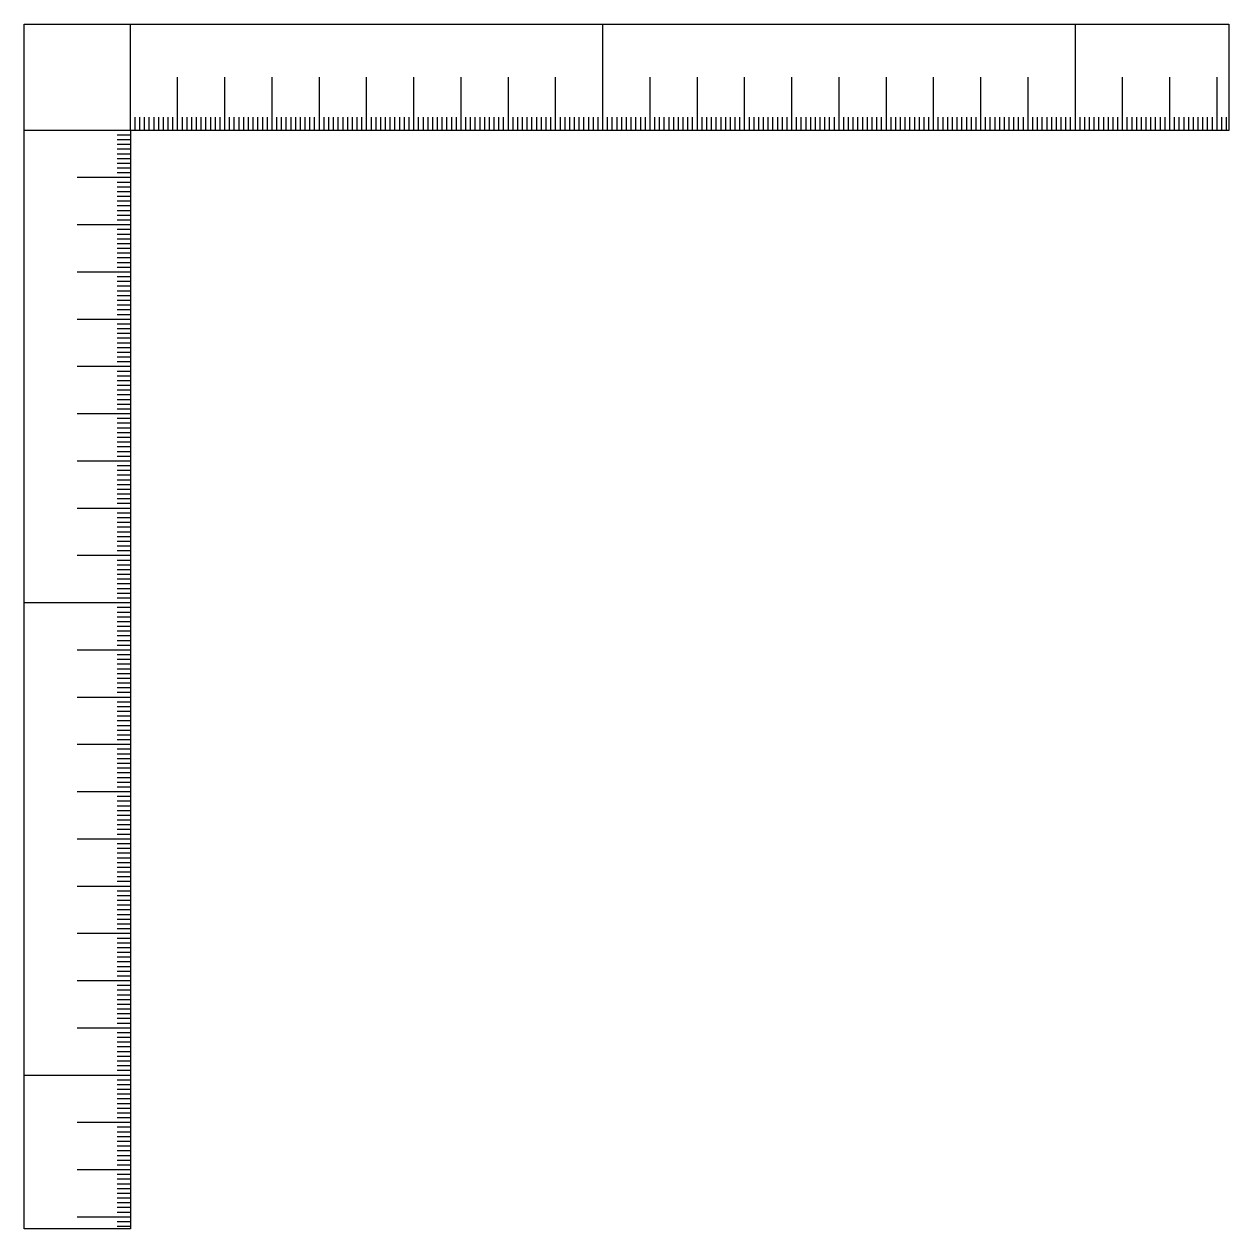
# Model space of a CAD drawing. Header units: millimetres. Extents: x 38046 to 69892, y 8139 to 15731.
# Drawn here: x 40917.7 to 41257.7, y 13550.1 to 13890.1 of the extents above; entities that cross this region are included whole.
import ezdxf

# ---------------------------------------------------------------- set-up
doc = ezdxf.new("R2010")
doc.units = ezdxf.units.MM
doc.header["$LTSCALE"] = 1000
doc.header["$MEASUREMENT"] = 0
doc.layers.get('0').update_dxf_attribs({"color": 3})
doc.layers.add('图层1', color=1, linetype='Continuous')
doc.layers.add('图层3', color=253, linetype='Continuous')

msp = doc.modelspace()

# ---------------------------------------------------------------- linework, layer by layer
for p, q in [((41081.06, 13860.09), (41081.06, 13890.09)), ((41214.4, 13860.09), (41214.4, 13890.09)), ((40947.73, 13726.76), (40917.73, 13726.76)), ((40947.73, 13593.43), (40917.73, 13593.43))]:
    msp.add_line(p, q)
for points in [[(40947.73, 13860.09), (40947.73, 13890.09)], [(41081.06, 13860.09), (41081.06, 13890.09)], [(41214.4, 13860.09), (41214.4, 13890.09)], [(40961.06, 13860.09), (40961.06, 13875.09)], [(40974.4, 13860.09), (40974.4, 13875.09)], [(40987.73, 13860.09), (40987.73, 13875.09)], [(41001.06, 13860.09), (41001.06, 13875.09)], [(41014.4, 13860.09), (41014.4, 13875.09)], [(41027.73, 13860.09), (41027.73, 13875.09)], [(41041.06, 13860.09), (41041.06, 13875.09)], [(41054.4, 13860.09), (41054.4, 13875.09)], [(41067.73, 13860.09), (41067.73, 13875.09)], [(41094.4, 13860.09), (41094.4, 13875.09)], [(41107.73, 13860.09), (41107.73, 13875.09)], [(41121.06, 13860.09), (41121.06, 13875.09)], [(41134.4, 13860.09), (41134.4, 13875.09)], [(41147.73, 13860.09), (41147.73, 13875.09)], [(41161.06, 13860.09), (41161.06, 13875.09)], [(41174.4, 13860.09), (41174.4, 13875.09)], [(41187.73, 13860.09), (41187.73, 13875.09)], [(41201.06, 13860.09), (41201.06, 13875.09)], [(41227.73, 13860.09), (41227.73, 13875.09)], [(41241.06, 13860.09), (41241.06, 13875.09)], [(41254.4, 13860.09), (41254.4, 13875.09)], [(40947.73, 13860.09), (40917.73, 13860.09)], [(40947.73, 13846.76), (40932.73, 13846.76)], [(40947.73, 13833.43), (40932.73, 13833.43)], [(40947.73, 13820.09), (40932.73, 13820.09)], [(40947.73, 13806.76), (40932.73, 13806.76)], [(40947.73, 13793.43), (40932.73, 13793.43)], [(40947.73, 13780.09), (40932.73, 13780.09)], [(40947.73, 13766.76), (40932.73, 13766.76)], [(40947.73, 13753.43), (40932.73, 13753.43)], [(40947.73, 13740.09), (40932.73, 13740.09)], [(40947.73, 13726.76), (40917.73, 13726.76)], [(40947.73, 13713.43), (40932.73, 13713.43)], [(40947.73, 13700.09), (40932.73, 13700.09)], [(40947.73, 13686.76), (40932.73, 13686.76)], [(40947.73, 13673.43), (40932.73, 13673.43)], [(40947.73, 13660.09), (40932.73, 13660.09)], [(40947.73, 13646.76), (40932.73, 13646.76)], [(40947.73, 13633.43), (40932.73, 13633.43)], [(40947.73, 13620.09), (40932.73, 13620.09)], [(40947.73, 13606.76), (40932.73, 13606.76)], [(40947.73, 13593.43), (40917.73, 13593.43)], [(40947.73, 13580.09), (40932.73, 13580.09)], [(40947.73, 13566.76), (40932.73, 13566.76)], [(40947.73, 13553.43), (40932.73, 13553.43)]]:
    msp.add_lwpolyline(points)
at = {"layer": '图层1'}
msp.add_lwpolyline([(40947.73, 13860.09), (40947.73, 13550.09), (40917.73, 13550.09), (40917.73, 13890.09), (41257.73, 13890.09), (41257.73, 13860.09), (40947.73, 13860.09)], dxfattribs=at)
at = {"layer": '图层3'}
for points in [[(40949.06, 13860.09), (40949.06, 13863.84)], [(40950.4, 13860.09), (40950.4, 13863.84)], [(40951.73, 13860.09), (40951.73, 13863.84)], [(40953.06, 13860.09), (40953.06, 13863.84)], [(40954.4, 13860.09), (40954.4, 13863.84)], [(40955.73, 13860.09), (40955.73, 13863.84)], [(40957.06, 13860.09), (40957.06, 13863.84)], [(40958.4, 13860.09), (40958.4, 13863.84)], [(40959.73, 13860.09), (40959.73, 13863.84)], [(40962.4, 13860.09), (40962.4, 13863.84)], [(40963.73, 13860.09), (40963.73, 13863.84)], [(40965.06, 13860.09), (40965.06, 13863.84)], [(40966.4, 13860.09), (40966.4, 13863.84)], [(40967.73, 13860.09), (40967.73, 13863.84)], [(40969.06, 13860.09), (40969.06, 13863.84)], [(40970.4, 13860.09), (40970.4, 13863.84)], [(40971.73, 13860.09), (40971.73, 13863.84)], [(40973.06, 13860.09), (40973.06, 13863.84)], [(40975.73, 13860.09), (40975.73, 13863.84)], [(40977.06, 13860.09), (40977.06, 13863.84)], [(40978.4, 13860.09), (40978.4, 13863.84)], [(40979.73, 13860.09), (40979.73, 13863.84)], [(40981.06, 13860.09), (40981.06, 13863.84)], [(40982.4, 13860.09), (40982.4, 13863.84)], [(40983.73, 13860.09), (40983.73, 13863.84)], [(40985.06, 13860.09), (40985.06, 13863.84)], [(40986.4, 13860.09), (40986.4, 13863.84)], [(40989.06, 13860.09), (40989.06, 13863.84)], [(40990.4, 13860.09), (40990.4, 13863.84)], [(40991.73, 13860.09), (40991.73, 13863.84)], [(40993.06, 13860.09), (40993.06, 13863.84)], [(40994.4, 13860.09), (40994.4, 13863.84)], [(40995.73, 13860.09), (40995.73, 13863.84)], [(40997.06, 13860.09), (40997.06, 13863.84)], [(40998.4, 13860.09), (40998.4, 13863.84)], [(40999.73, 13860.09), (40999.73, 13863.84)], [(41002.4, 13860.09), (41002.4, 13863.84)], [(41003.73, 13860.09), (41003.73, 13863.84)], [(41005.06, 13860.09), (41005.06, 13863.84)], [(41006.4, 13860.09), (41006.4, 13863.84)], [(41007.73, 13860.09), (41007.73, 13863.84)], [(41009.06, 13860.09), (41009.06, 13863.84)], [(41010.4, 13860.09), (41010.4, 13863.84)], [(41011.73, 13860.09), (41011.73, 13863.84)], [(41013.06, 13860.09), (41013.06, 13863.84)], [(41015.73, 13860.09), (41015.73, 13863.84)], [(41017.06, 13860.09), (41017.06, 13863.84)], [(41018.4, 13860.09), (41018.4, 13863.84)], [(41019.73, 13860.09), (41019.73, 13863.84)], [(41021.06, 13860.09), (41021.06, 13863.84)], [(41022.4, 13860.09), (41022.4, 13863.84)], [(41023.73, 13860.09), (41023.73, 13863.84)], [(41025.06, 13860.09), (41025.06, 13863.84)], [(41026.4, 13860.09), (41026.4, 13863.84)], [(41029.06, 13860.09), (41029.06, 13863.84)], [(41030.4, 13860.09), (41030.4, 13863.84)], [(41031.73, 13860.09), (41031.73, 13863.84)], [(41033.06, 13860.09), (41033.06, 13863.84)], [(41034.4, 13860.09), (41034.4, 13863.84)], [(41035.73, 13860.09), (41035.73, 13863.84)], [(41037.06, 13860.09), (41037.06, 13863.84)], [(41038.4, 13860.09), (41038.4, 13863.84)], [(41039.73, 13860.09), (41039.73, 13863.84)], [(41042.4, 13860.09), (41042.4, 13863.84)], [(41043.73, 13860.09), (41043.73, 13863.84)], [(41045.06, 13860.09), (41045.06, 13863.84)], [(41046.4, 13860.09), (41046.4, 13863.84)], [(41047.73, 13860.09), (41047.73, 13863.84)], [(41049.06, 13860.09), (41049.06, 13863.84)], [(41050.4, 13860.09), (41050.4, 13863.84)], [(41051.73, 13860.09), (41051.73, 13863.84)], [(41053.06, 13860.09), (41053.06, 13863.84)], [(41055.73, 13860.09), (41055.73, 13863.84)], [(41057.06, 13860.09), (41057.06, 13863.84)], [(41058.4, 13860.09), (41058.4, 13863.84)], [(41059.73, 13860.09), (41059.73, 13863.84)], [(41061.06, 13860.09), (41061.06, 13863.84)], [(41062.4, 13860.09), (41062.4, 13863.84)], [(41063.73, 13860.09), (41063.73, 13863.84)], [(41065.06, 13860.09), (41065.06, 13863.84)], [(41066.4, 13860.09), (41066.4, 13863.84)], [(41069.06, 13860.09), (41069.06, 13863.84)], [(41070.4, 13860.09), (41070.4, 13863.84)], [(41071.73, 13860.09), (41071.73, 13863.84)], [(41073.06, 13860.09), (41073.06, 13863.84)], [(41074.4, 13860.09), (41074.4, 13863.84)], [(41075.73, 13860.09), (41075.73, 13863.84)], [(41077.06, 13860.09), (41077.06, 13863.84)], [(41078.4, 13860.09), (41078.4, 13863.84)], [(41079.73, 13860.09), (41079.73, 13863.84)], [(41082.4, 13860.09), (41082.4, 13863.84)], [(41083.73, 13860.09), (41083.73, 13863.84)], [(41085.06, 13860.09), (41085.06, 13863.84)], [(41086.4, 13860.09), (41086.4, 13863.84)], [(41087.73, 13860.09), (41087.73, 13863.84)], [(41089.06, 13860.09), (41089.06, 13863.84)], [(41090.4, 13860.09), (41090.4, 13863.84)], [(41091.73, 13860.09), (41091.73, 13863.84)], [(41093.06, 13860.09), (41093.06, 13863.84)], [(41095.73, 13860.09), (41095.73, 13863.84)], [(41097.06, 13860.09), (41097.06, 13863.84)], [(41098.4, 13860.09), (41098.4, 13863.84)], [(41099.73, 13860.09), (41099.73, 13863.84)], [(41101.06, 13860.09), (41101.06, 13863.84)], [(41102.4, 13860.09), (41102.4, 13863.84)], [(41103.73, 13860.09), (41103.73, 13863.84)], [(41105.06, 13860.09), (41105.06, 13863.84)], [(41106.4, 13860.09), (41106.4, 13863.84)], [(41109.06, 13860.09), (41109.06, 13863.84)], [(41110.4, 13860.09), (41110.4, 13863.84)], [(41111.73, 13860.09), (41111.73, 13863.84)], [(41113.06, 13860.09), (41113.06, 13863.84)], [(41114.4, 13860.09), (41114.4, 13863.84)], [(41115.73, 13860.09), (41115.73, 13863.84)], [(41117.06, 13860.09), (41117.06, 13863.84)], [(41118.4, 13860.09), (41118.4, 13863.84)], [(41119.73, 13860.09), (41119.73, 13863.84)], [(41122.4, 13860.09), (41122.4, 13863.84)], [(41123.73, 13860.09), (41123.73, 13863.84)], [(41125.06, 13860.09), (41125.06, 13863.84)], [(41126.4, 13860.09), (41126.4, 13863.84)], [(41127.73, 13860.09), (41127.73, 13863.84)], [(41129.06, 13860.09), (41129.06, 13863.84)], [(41130.4, 13860.09), (41130.4, 13863.84)], [(41131.73, 13860.09), (41131.73, 13863.84)], [(41133.06, 13860.09), (41133.06, 13863.84)], [(41135.73, 13860.09), (41135.73, 13863.84)], [(41137.06, 13860.09), (41137.06, 13863.84)], [(41138.4, 13860.09), (41138.4, 13863.84)], [(41139.73, 13860.09), (41139.73, 13863.84)], [(41141.06, 13860.09), (41141.06, 13863.84)], [(41142.4, 13860.09), (41142.4, 13863.84)], [(41143.73, 13860.09), (41143.73, 13863.84)], [(41145.06, 13860.09), (41145.06, 13863.84)], [(41146.4, 13860.09), (41146.4, 13863.84)], [(41149.06, 13860.09), (41149.06, 13863.84)], [(41150.4, 13860.09), (41150.4, 13863.84)], [(41151.73, 13860.09), (41151.73, 13863.84)], [(41153.06, 13860.09), (41153.06, 13863.84)], [(41154.4, 13860.09), (41154.4, 13863.84)], [(41155.73, 13860.09), (41155.73, 13863.84)], [(41157.06, 13860.09), (41157.06, 13863.84)], [(41158.4, 13860.09), (41158.4, 13863.84)], [(41159.73, 13860.09), (41159.73, 13863.84)], [(41162.4, 13860.09), (41162.4, 13863.84)], [(41163.73, 13860.09), (41163.73, 13863.84)], [(41165.06, 13860.09), (41165.06, 13863.84)], [(41166.4, 13860.09), (41166.4, 13863.84)], [(41167.73, 13860.09), (41167.73, 13863.84)], [(41169.06, 13860.09), (41169.06, 13863.84)], [(41170.4, 13860.09), (41170.4, 13863.84)], [(41171.73, 13860.09), (41171.73, 13863.84)], [(41173.06, 13860.09), (41173.06, 13863.84)], [(41175.73, 13860.09), (41175.73, 13863.84)], [(41177.06, 13860.09), (41177.06, 13863.84)], [(41178.4, 13860.09), (41178.4, 13863.84)], [(41179.73, 13860.09), (41179.73, 13863.84)], [(41181.06, 13860.09), (41181.06, 13863.84)], [(41182.4, 13860.09), (41182.4, 13863.84)], [(41183.73, 13860.09), (41183.73, 13863.84)], [(41185.06, 13860.09), (41185.06, 13863.84)], [(41186.4, 13860.09), (41186.4, 13863.84)], [(41189.06, 13860.09), (41189.06, 13863.84)], [(41190.4, 13860.09), (41190.4, 13863.84)], [(41191.73, 13860.09), (41191.73, 13863.84)], [(41193.06, 13860.09), (41193.06, 13863.84)], [(41194.4, 13860.09), (41194.4, 13863.84)], [(41195.73, 13860.09), (41195.73, 13863.84)], [(41197.06, 13860.09), (41197.06, 13863.84)], [(41198.4, 13860.09), (41198.4, 13863.84)], [(41199.73, 13860.09), (41199.73, 13863.84)], [(41202.4, 13860.09), (41202.4, 13863.84)], [(41203.73, 13860.09), (41203.73, 13863.84)], [(41205.06, 13860.09), (41205.06, 13863.84)], [(41206.4, 13860.09), (41206.4, 13863.84)], [(41207.73, 13860.09), (41207.73, 13863.84)], [(41209.06, 13860.09), (41209.06, 13863.84)], [(41210.4, 13860.09), (41210.4, 13863.84)], [(41211.73, 13860.09), (41211.73, 13863.84)], [(41213.06, 13860.09), (41213.06, 13863.84)], [(41215.73, 13860.09), (41215.73, 13863.84)], [(41217.06, 13860.09), (41217.06, 13863.84)], [(41218.4, 13860.09), (41218.4, 13863.84)], [(41219.73, 13860.09), (41219.73, 13863.84)], [(41221.06, 13860.09), (41221.06, 13863.84)], [(41222.4, 13860.09), (41222.4, 13863.84)], [(41223.73, 13860.09), (41223.73, 13863.84)], [(41225.06, 13860.09), (41225.06, 13863.84)], [(41226.4, 13860.09), (41226.4, 13863.84)], [(41229.06, 13860.09), (41229.06, 13863.84)], [(41230.4, 13860.09), (41230.4, 13863.84)], [(41231.73, 13860.09), (41231.73, 13863.84)], [(41233.06, 13860.09), (41233.06, 13863.84)], [(41234.4, 13860.09), (41234.4, 13863.84)], [(41235.73, 13860.09), (41235.73, 13863.84)], [(41237.06, 13860.09), (41237.06, 13863.84)], [(41238.4, 13860.09), (41238.4, 13863.84)], [(41239.73, 13860.09), (41239.73, 13863.84)], [(41242.4, 13860.09), (41242.4, 13863.84)], [(41243.73, 13860.09), (41243.73, 13863.84)], [(41245.06, 13860.09), (41245.06, 13863.84)], [(41246.4, 13860.09), (41246.4, 13863.84)], [(41247.73, 13860.09), (41247.73, 13863.84)], [(41249.06, 13860.09), (41249.06, 13863.84)], [(41250.4, 13860.09), (41250.4, 13863.84)], [(41251.73, 13860.09), (41251.73, 13863.84)], [(41253.06, 13860.09), (41253.06, 13863.84)], [(41255.73, 13860.09), (41255.73, 13863.84)], [(41257.06, 13860.09), (41257.06, 13863.84)], [(40947.73, 13858.76), (40943.98, 13858.76)], [(40947.73, 13857.43), (40943.98, 13857.43)], [(40947.73, 13856.09), (40943.98, 13856.09)], [(40947.73, 13854.76), (40943.98, 13854.76)], [(40947.73, 13853.43), (40943.98, 13853.43)], [(40947.73, 13852.09), (40943.98, 13852.09)], [(40947.73, 13850.76), (40943.98, 13850.76)], [(40947.73, 13849.43), (40943.98, 13849.43)], [(40947.73, 13848.09), (40943.98, 13848.09)], [(40947.73, 13845.43), (40943.98, 13845.43)], [(40947.73, 13844.09), (40943.98, 13844.09)], [(40947.73, 13842.76), (40943.98, 13842.76)], [(40947.73, 13841.43), (40943.98, 13841.43)], [(40947.73, 13840.09), (40943.98, 13840.09)], [(40947.73, 13838.76), (40943.98, 13838.76)], [(40947.73, 13837.43), (40943.98, 13837.43)], [(40947.73, 13836.09), (40943.98, 13836.09)], [(40947.73, 13834.76), (40943.98, 13834.76)], [(40947.73, 13832.09), (40943.98, 13832.09)], [(40947.73, 13830.76), (40943.98, 13830.76)], [(40947.73, 13829.43), (40943.98, 13829.43)], [(40947.73, 13828.09), (40943.98, 13828.09)], [(40947.73, 13826.76), (40943.98, 13826.76)], [(40947.73, 13825.43), (40943.98, 13825.43)], [(40947.73, 13824.09), (40943.98, 13824.09)], [(40947.73, 13822.76), (40943.98, 13822.76)], [(40947.73, 13821.43), (40943.98, 13821.43)], [(40947.73, 13818.76), (40943.98, 13818.76)], [(40947.73, 13817.43), (40943.98, 13817.43)], [(40947.73, 13816.09), (40943.98, 13816.09)], [(40947.73, 13814.76), (40943.98, 13814.76)], [(40947.73, 13813.43), (40943.98, 13813.43)], [(40947.73, 13812.09), (40943.98, 13812.09)], [(40947.73, 13810.76), (40943.98, 13810.76)], [(40947.73, 13809.43), (40943.98, 13809.43)], [(40947.73, 13808.09), (40943.98, 13808.09)], [(40947.73, 13805.43), (40943.98, 13805.43)], [(40947.73, 13804.09), (40943.98, 13804.09)], [(40947.73, 13802.76), (40943.98, 13802.76)], [(40947.73, 13801.43), (40943.98, 13801.43)], [(40947.73, 13800.09), (40943.98, 13800.09)], [(40947.73, 13798.76), (40943.98, 13798.76)], [(40947.73, 13797.43), (40943.98, 13797.43)], [(40947.73, 13796.09), (40943.98, 13796.09)], [(40947.73, 13794.76), (40943.98, 13794.76)], [(40947.73, 13792.09), (40943.98, 13792.09)], [(40947.73, 13790.76), (40943.98, 13790.76)], [(40947.73, 13789.43), (40943.98, 13789.43)], [(40947.73, 13788.09), (40943.98, 13788.09)], [(40947.73, 13786.76), (40943.98, 13786.76)], [(40947.73, 13785.43), (40943.98, 13785.43)], [(40947.73, 13784.09), (40943.98, 13784.09)], [(40947.73, 13782.76), (40943.98, 13782.76)], [(40947.73, 13781.43), (40943.98, 13781.43)], [(40947.73, 13778.76), (40943.98, 13778.76)], [(40947.73, 13777.43), (40943.98, 13777.43)], [(40947.73, 13776.09), (40943.98, 13776.09)], [(40947.73, 13774.76), (40943.98, 13774.76)], [(40947.73, 13773.43), (40943.98, 13773.43)], [(40947.73, 13772.09), (40943.98, 13772.09)], [(40947.73, 13770.76), (40943.98, 13770.76)], [(40947.73, 13769.43), (40943.98, 13769.43)], [(40947.73, 13768.09), (40943.98, 13768.09)], [(40947.73, 13765.43), (40943.98, 13765.43)], [(40947.73, 13764.09), (40943.98, 13764.09)], [(40947.73, 13762.76), (40943.98, 13762.76)], [(40947.73, 13761.43), (40943.98, 13761.43)], [(40947.73, 13760.09), (40943.98, 13760.09)], [(40947.73, 13758.76), (40943.98, 13758.76)], [(40947.73, 13757.43), (40943.98, 13757.43)], [(40947.73, 13756.09), (40943.98, 13756.09)], [(40947.73, 13754.76), (40943.98, 13754.76)], [(40947.73, 13752.09), (40943.98, 13752.09)], [(40947.73, 13750.76), (40943.98, 13750.76)], [(40947.73, 13749.43), (40943.98, 13749.43)], [(40947.73, 13748.09), (40943.98, 13748.09)], [(40947.73, 13746.76), (40943.98, 13746.76)], [(40947.73, 13745.43), (40943.98, 13745.43)], [(40947.73, 13744.09), (40943.98, 13744.09)], [(40947.73, 13742.76), (40943.98, 13742.76)], [(40947.73, 13741.43), (40943.98, 13741.43)], [(40947.73, 13738.76), (40943.98, 13738.76)], [(40947.73, 13737.43), (40943.98, 13737.43)], [(40947.73, 13736.09), (40943.98, 13736.09)], [(40947.73, 13734.76), (40943.98, 13734.76)], [(40947.73, 13733.43), (40943.98, 13733.43)], [(40947.73, 13732.09), (40943.98, 13732.09)], [(40947.73, 13730.76), (40943.98, 13730.76)], [(40947.73, 13729.43), (40943.98, 13729.43)], [(40947.73, 13728.09), (40943.98, 13728.09)], [(40947.73, 13725.43), (40943.98, 13725.43)], [(40947.73, 13724.09), (40943.98, 13724.09)], [(40947.73, 13722.76), (40943.98, 13722.76)], [(40947.73, 13721.43), (40943.98, 13721.43)], [(40947.73, 13720.09), (40943.98, 13720.09)], [(40947.73, 13718.76), (40943.98, 13718.76)], [(40947.73, 13717.43), (40943.98, 13717.43)], [(40947.73, 13716.09), (40943.98, 13716.09)], [(40947.73, 13714.76), (40943.98, 13714.76)], [(40947.73, 13712.09), (40943.98, 13712.09)], [(40947.73, 13710.76), (40943.98, 13710.76)], [(40947.73, 13709.43), (40943.98, 13709.43)], [(40947.73, 13708.09), (40943.98, 13708.09)], [(40947.73, 13706.76), (40943.98, 13706.76)], [(40947.73, 13705.43), (40943.98, 13705.43)], [(40947.73, 13704.09), (40943.98, 13704.09)], [(40947.73, 13702.76), (40943.98, 13702.76)], [(40947.73, 13701.43), (40943.98, 13701.43)], [(40947.73, 13698.76), (40943.98, 13698.76)], [(40947.73, 13697.43), (40943.98, 13697.43)], [(40947.73, 13696.09), (40943.98, 13696.09)], [(40947.73, 13694.76), (40943.98, 13694.76)], [(40947.73, 13693.43), (40943.98, 13693.43)], [(40947.73, 13692.09), (40943.98, 13692.09)], [(40947.73, 13690.76), (40943.98, 13690.76)], [(40947.73, 13689.43), (40943.98, 13689.43)], [(40947.73, 13688.09), (40943.98, 13688.09)], [(40947.73, 13685.43), (40943.98, 13685.43)], [(40947.73, 13684.09), (40943.98, 13684.09)], [(40947.73, 13682.76), (40943.98, 13682.76)], [(40947.73, 13681.43), (40943.98, 13681.43)], [(40947.73, 13680.09), (40943.98, 13680.09)], [(40947.73, 13678.76), (40943.98, 13678.76)], [(40947.73, 13677.43), (40943.98, 13677.43)], [(40947.73, 13676.09), (40943.98, 13676.09)], [(40947.73, 13674.76), (40943.98, 13674.76)], [(40947.73, 13672.09), (40943.98, 13672.09)], [(40947.73, 13670.76), (40943.98, 13670.76)], [(40947.73, 13669.43), (40943.98, 13669.43)], [(40947.73, 13668.09), (40943.98, 13668.09)], [(40947.73, 13666.76), (40943.98, 13666.76)], [(40947.73, 13665.43), (40943.98, 13665.43)], [(40947.73, 13664.09), (40943.98, 13664.09)], [(40947.73, 13662.76), (40943.98, 13662.76)], [(40947.73, 13661.43), (40943.98, 13661.43)], [(40947.73, 13658.76), (40943.98, 13658.76)], [(40947.73, 13657.43), (40943.98, 13657.43)], [(40947.73, 13656.09), (40943.98, 13656.09)], [(40947.73, 13654.76), (40943.98, 13654.76)], [(40947.73, 13653.43), (40943.98, 13653.43)], [(40947.73, 13652.09), (40943.98, 13652.09)], [(40947.73, 13650.76), (40943.98, 13650.76)], [(40947.73, 13649.43), (40943.98, 13649.43)], [(40947.73, 13648.09), (40943.98, 13648.09)], [(40947.73, 13645.43), (40943.98, 13645.43)], [(40947.73, 13644.09), (40943.98, 13644.09)], [(40947.73, 13642.76), (40943.98, 13642.76)], [(40947.73, 13641.43), (40943.98, 13641.43)], [(40947.73, 13640.09), (40943.98, 13640.09)], [(40947.73, 13638.76), (40943.98, 13638.76)], [(40947.73, 13637.43), (40943.98, 13637.43)], [(40947.73, 13636.09), (40943.98, 13636.09)], [(40947.73, 13634.76), (40943.98, 13634.76)], [(40947.73, 13632.09), (40943.98, 13632.09)], [(40947.73, 13630.76), (40943.98, 13630.76)], [(40947.73, 13629.43), (40943.98, 13629.43)], [(40947.73, 13628.09), (40943.98, 13628.09)], [(40947.73, 13626.76), (40943.98, 13626.76)], [(40947.73, 13625.43), (40943.98, 13625.43)], [(40947.73, 13624.09), (40943.98, 13624.09)], [(40947.73, 13622.76), (40943.98, 13622.76)], [(40947.73, 13621.43), (40943.98, 13621.43)], [(40947.73, 13618.76), (40943.98, 13618.76)], [(40947.73, 13617.43), (40943.98, 13617.43)], [(40947.73, 13616.09), (40943.98, 13616.09)], [(40947.73, 13614.76), (40943.98, 13614.76)], [(40947.73, 13613.43), (40943.98, 13613.43)], [(40947.73, 13612.09), (40943.98, 13612.09)], [(40947.73, 13610.76), (40943.98, 13610.76)], [(40947.73, 13609.43), (40943.98, 13609.43)], [(40947.73, 13608.09), (40943.98, 13608.09)], [(40947.73, 13605.43), (40943.98, 13605.43)], [(40947.73, 13604.09), (40943.98, 13604.09)], [(40947.73, 13602.76), (40943.98, 13602.76)], [(40947.73, 13601.43), (40943.98, 13601.43)], [(40947.73, 13600.09), (40943.98, 13600.09)], [(40947.73, 13598.76), (40943.98, 13598.76)], [(40947.73, 13597.43), (40943.98, 13597.43)], [(40947.73, 13596.09), (40943.98, 13596.09)], [(40947.73, 13594.76), (40943.98, 13594.76)], [(40947.73, 13592.09), (40943.98, 13592.09)], [(40947.73, 13590.76), (40943.98, 13590.76)], [(40947.73, 13589.43), (40943.98, 13589.43)], [(40947.73, 13588.09), (40943.98, 13588.09)], [(40947.73, 13586.76), (40943.98, 13586.76)], [(40947.73, 13585.43), (40943.98, 13585.43)], [(40947.73, 13584.09), (40943.98, 13584.09)], [(40947.73, 13582.76), (40943.98, 13582.76)], [(40947.73, 13581.43), (40943.98, 13581.43)], [(40947.73, 13578.76), (40943.98, 13578.76)], [(40947.73, 13577.43), (40943.98, 13577.43)], [(40947.73, 13576.09), (40943.98, 13576.09)], [(40947.73, 13574.76), (40943.98, 13574.76)], [(40947.73, 13573.43), (40943.98, 13573.43)], [(40947.73, 13572.09), (40943.98, 13572.09)], [(40947.73, 13570.76), (40943.98, 13570.76)], [(40947.73, 13569.43), (40943.98, 13569.43)], [(40947.73, 13568.09), (40943.98, 13568.09)], [(40947.73, 13565.43), (40943.98, 13565.43)], [(40947.73, 13564.09), (40943.98, 13564.09)], [(40947.73, 13562.76), (40943.98, 13562.76)], [(40947.73, 13561.43), (40943.98, 13561.43)], [(40947.73, 13560.09), (40943.98, 13560.09)], [(40947.73, 13558.76), (40943.98, 13558.76)], [(40947.73, 13557.43), (40943.98, 13557.43)], [(40947.73, 13556.09), (40943.98, 13556.09)], [(40947.73, 13554.76), (40943.98, 13554.76)], [(40947.73, 13552.09), (40943.98, 13552.09)], [(40947.73, 13550.76), (40943.98, 13550.76)]]:
    msp.add_lwpolyline(points, dxfattribs=at)

doc.saveas('drawing.dxf')
